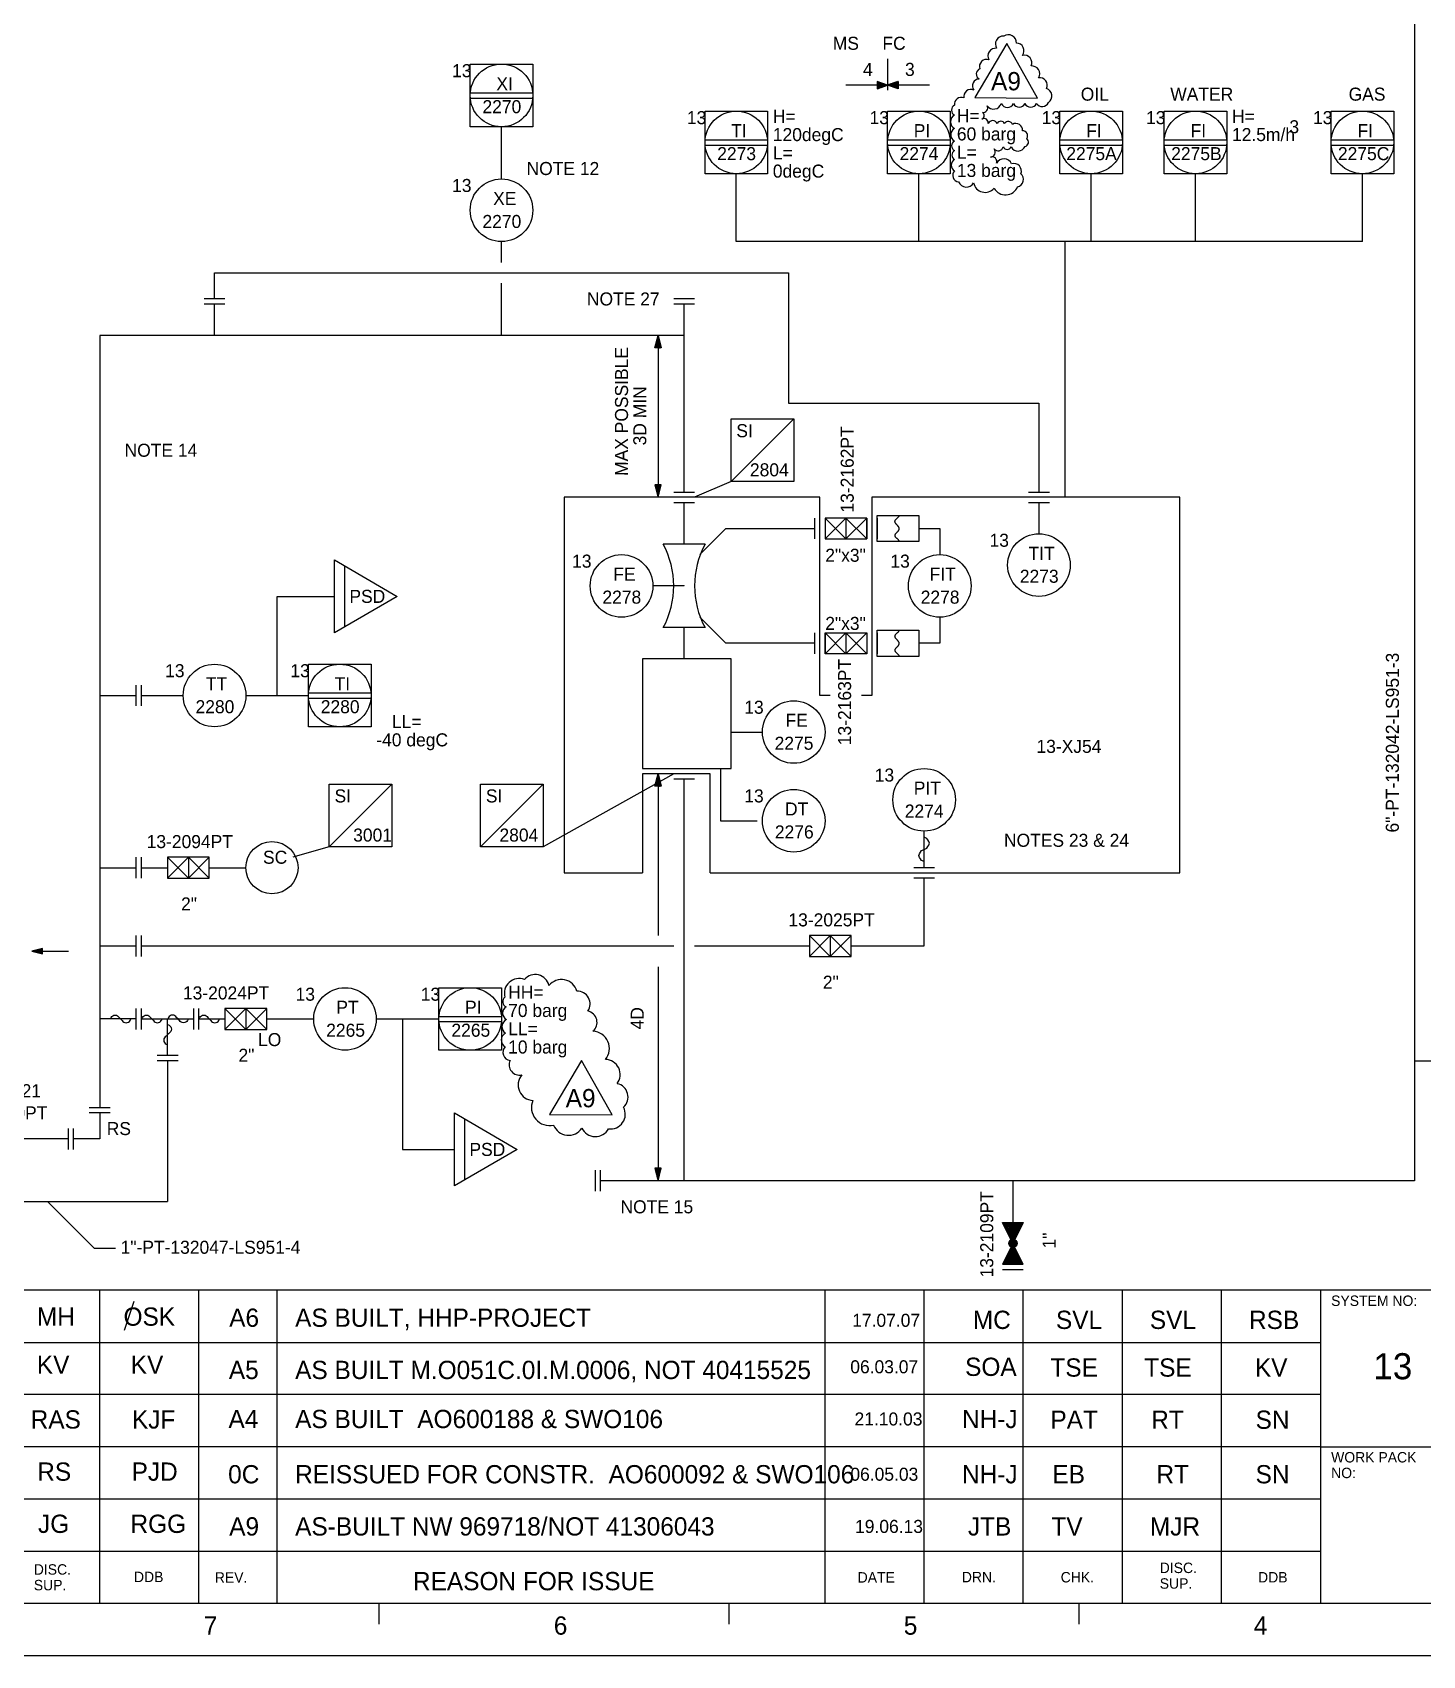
# Model space of a CAD drawing. Extents: x 0 to 840, y 0 to 594.
# Drawn here: x 361.1 to 627.5, y 0 to 311.1 of the extents above; entities that cross this region are included whole.
import ezdxf

# ---------------------------------------------------------------- set-up
doc = ezdxf.new("R2010")
doc.units = 0
for name, color, linetype in [('01-LIN-025-A', 7, 'Continuous'), ('08-LIN-050-A', 7, 'Continuous'), ('12-LIN-100-A', 7, 'Continuous'), ('18-LIN-025-SP', 7, 'Continuous'), ('35-TXT-025', 7, 'Continuous'), ('36-TXT-035', 7, 'Continuous'), ('37-TXT-050', 7, 'Continuous'), ('39-TXT-100', 7, 'Continuous'), ('40-', 7, 'Continuous'), ('43-', 7, 'Continuous'), ('45-', 7, 'Continuous'), ('50-REV-035-TRNG', 7, 'Continuous'), ('51-REV-035-CLD', 7, 'Continuous')]:
    doc.layers.add(name, color=color, linetype=linetype)

msp = doc.modelspace()

# ---------------------------------------------------------------- linework, layer by layer
at = {"layer": '01-LIN-025-A'}
for p, q in [((445, 293), (445, 305)), ((445, 305), (457, 305)), ((457, 305), (457, 293)), ((525, 306), (525, 300)), ((445, 299.5), (457, 299.5)), ((533, 301), (517, 301)), ((523, 301.68), (523.02, 301.69)), ((523, 301.63), (523.07, 301.68)), ((523, 301.58), (523.11, 301.66)), ((523, 301.53), (523.16, 301.64)), ((523, 301.48), (523.21, 301.63)), ((523, 301.43), (523.26, 301.61)), ((523, 301.38), (523.3, 301.59)), ((523, 301.33), (523.35, 301.58)), ((523, 301.28), (523.4, 301.56)), ((523, 301.23), (523.44, 301.54)), ((523, 301.19), (523.49, 301.53)), ((523, 301.13), (523.54, 301.51)), ((523, 301.09), (523.59, 301.5)), ((523, 301.04), (523.63, 301.48)), ((523, 300.99), (523.68, 301.46)), ((523, 300.94), (523.73, 301.45)), ((523, 300.89), (523.77, 301.43)), ((523, 300.84), (523.82, 301.41)), ((523, 300.79), (523.87, 301.4)), ((523, 300.74), (523.91, 301.38)), ((523, 300.69), (523.96, 301.36)), ((523, 300.64), (524.01, 301.35)), ((523, 300.59), (524.06, 301.33)), ((523, 300.54), (524.1, 301.31)), ((523, 300.49), (524.15, 301.3)), ((523, 300.44), (524.2, 301.28)), ((523, 300.39), (524.24, 301.26)), ((523, 300.34), (524.29, 301.25)), ((523.02, 300.31), (524.34, 301.23)), ((523.16, 300.36), (524.39, 301.21)), ((523.3, 300.41), (524.43, 301.2)), ((523.44, 300.46), (524.48, 301.18)), ((523.58, 300.5), (524.53, 301.17)), ((523.73, 300.55), (524.57, 301.15)), ((523.87, 300.6), (524.62, 301.13)), ((524.01, 300.65), (524.67, 301.12)), ((524.15, 300.7), (524.72, 301.1)), ((524.29, 300.75), (524.76, 301.08)), ((524.43, 300.8), (524.81, 301.07)), ((524.57, 300.85), (524.86, 301.05)), ((524.72, 300.9), (524.9, 301.03)), ((524.86, 300.95), (524.95, 301.02)), ((525.14, 300.95), (525.05, 301.02)), ((525.28, 300.9), (525.09, 301.03)), ((525.43, 300.85), (525.14, 301.05)), ((525.57, 300.8), (525.19, 301.07)), ((525.71, 300.75), (525.24, 301.08)), ((525.85, 300.7), (525.28, 301.1)), ((525.99, 300.65), (525.33, 301.12)), ((526.13, 300.6), (525.38, 301.13)), ((526.27, 300.55), (525.42, 301.15)), ((526.42, 300.5), (525.47, 301.17)), ((526.56, 300.46), (525.52, 301.18)), ((526.7, 300.41), (525.57, 301.2)), ((526.84, 300.36), (525.61, 301.21)), ((526.98, 300.31), (525.66, 301.23)), ((527, 300.34), (525.71, 301.25)), ((527, 300.39), (525.75, 301.26)), ((527, 300.44), (525.8, 301.28)), ((527, 300.49), (525.85, 301.3)), ((527, 300.54), (525.9, 301.31)), ((527, 300.59), (525.94, 301.33)), ((527, 300.64), (525.99, 301.35)), ((527, 300.69), (526.04, 301.36)), ((527, 300.74), (526.08, 301.38)), ((527, 300.79), (526.13, 301.4)), ((527, 300.84), (526.18, 301.41)), ((527, 300.89), (526.23, 301.43)), ((527, 300.94), (526.27, 301.45)), ((527, 300.99), (526.32, 301.46)), ((527, 301.04), (526.37, 301.48)), ((527, 301.09), (526.41, 301.5)), ((527, 301.13), (526.46, 301.51)), ((527, 301.19), (526.51, 301.53)), ((527, 301.23), (526.56, 301.54)), ((527, 301.28), (526.6, 301.56)), ((527, 301.33), (526.65, 301.58)), ((527, 301.38), (526.7, 301.59)), ((527, 301.43), (526.74, 301.61)), ((527, 301.48), (526.79, 301.63)), ((527, 301.53), (526.84, 301.64)), ((527, 301.58), (526.89, 301.66)), ((527, 301.63), (526.93, 301.68)), ((527, 301.68), (526.98, 301.69)), ((445, 298.5), (457, 298.5)), ((490, 284), (490, 296)), ((490, 296), (502, 296)), ((502, 296), (502, 284)), ((525, 284), (525, 296)), ((525, 296), (537, 296)), ((537, 296), (537, 284)), ((558, 284), (558, 296)), ((558, 296), (570, 296)), ((570, 296), (570, 284)), ((578, 284), (578, 296)), ((578, 296), (590, 296)), ((590, 296), (590, 284)), ((610, 284), (610, 296)), ((610, 296), (622, 296)), ((622, 296), (622, 284)), ((457, 293), (445, 293)), ((490, 290.5), (502, 290.5)), ((490, 289.5), (502, 289.5)), ((525, 290.5), (537, 290.5)), ((525, 289.5), (537, 289.5)), ((558, 290.5), (570, 290.5)), ((558, 289.5), (570, 289.5)), ((578, 290.5), (590, 290.5)), ((578, 289.5), (590, 289.5)), ((610, 290.5), (622, 290.5)), ((610, 289.5), (622, 289.5)), ((502, 284), (490, 284)), ((537, 284), (525, 284)), ((570, 284), (558, 284)), ((590, 284), (578, 284)), ((622, 284), (610, 284)), ((398, 260), (394, 260)), ((398, 259), (394, 259)), ((488, 260), (484, 260)), ((488, 259), (484, 259)), ((480.57, 251.3), (481.25, 251.98)), ((480.6, 251.41), (481.24, 252.05)), ((480.63, 251.53), (481.22, 252.12)), ((480.66, 251.64), (481.2, 252.19)), ((480.69, 251.75), (481.19, 252.25)), ((480.72, 251.87), (481.17, 252.32)), ((480.74, 251.98), (481.15, 252.39)), ((480.77, 252.1), (481.14, 252.46)), ((480.8, 252.21), (481.12, 252.53)), ((480.83, 252.32), (481.1, 252.59)), ((480.86, 252.43), (481.09, 252.66)), ((480.89, 252.55), (481.07, 252.73)), ((480.91, 252.66), (481.05, 252.8)), ((480.94, 252.77), (481.03, 252.86)), ((480.97, 252.89), (481.02, 252.93)), ((481, 253), (481, 222)), ((480.4, 250.62), (481.36, 251.57)), ((480.43, 250.74), (481.34, 251.64)), ((480.46, 250.85), (481.32, 251.71)), ((480.47, 250.6), (481.37, 251.51)), ((480.49, 250.96), (481.3, 251.78)), ((480.52, 251.07), (481.29, 251.85)), ((480.55, 251.19), (481.27, 251.91)), ((480.55, 250.6), (481.39, 251.44)), ((480.64, 250.6), (481.41, 251.37)), ((480.72, 250.6), (481.42, 251.3)), ((480.81, 250.6), (481.44, 251.23)), ((480.89, 250.6), (481.46, 251.17)), ((480.98, 250.6), (481.47, 251.1)), ((481.06, 250.6), (481.49, 251.03)), ((481.15, 250.6), (481.51, 250.96)), ((481.23, 250.6), (481.53, 250.9)), ((481.32, 250.6), (481.54, 250.83)), ((481.4, 250.6), (481.56, 250.76)), ((481.49, 250.6), (481.58, 250.69)), ((481.57, 250.6), (481.59, 250.62)), ((480.4, 224.38), (481.36, 223.43)), ((480.43, 224.26), (481.34, 223.36)), ((480.46, 224.15), (481.32, 223.29)), ((480.47, 224.4), (481.37, 223.49)), ((480.49, 224.04), (481.3, 223.22)), ((480.55, 224.4), (481.39, 223.56)), ((480.64, 224.4), (481.41, 223.63)), ((480.72, 224.4), (481.42, 223.7)), ((480.81, 224.4), (481.44, 223.77)), ((480.89, 224.4), (481.46, 223.83)), ((480.98, 224.4), (481.47, 223.9)), ((481.06, 224.4), (481.49, 223.97)), ((481.15, 224.4), (481.51, 224.04)), ((481.23, 224.4), (481.53, 224.1)), ((481.32, 224.4), (481.54, 224.17)), ((481.4, 224.4), (481.56, 224.24)), ((481.49, 224.4), (481.58, 224.31)), ((481.57, 224.4), (481.59, 224.38)), ((495, 225), (488, 222)), ((480.52, 223.93), (481.29, 223.15)), ((480.55, 223.81), (481.27, 223.09)), ((480.57, 223.7), (481.25, 223.02)), ((480.6, 223.59), (481.24, 222.95)), ((480.63, 223.47), (481.22, 222.88)), ((480.66, 223.36), (481.2, 222.81)), ((480.69, 223.25), (481.19, 222.75)), ((480.72, 223.13), (481.17, 222.68)), ((480.74, 223.02), (481.15, 222.61)), ((480.77, 222.9), (481.14, 222.54)), ((480.8, 222.79), (481.12, 222.47)), ((480.83, 222.68), (481.1, 222.41)), ((480.86, 222.57), (481.09, 222.34)), ((480.89, 222.45), (481.07, 222.27)), ((480.91, 222.34), (481.05, 222.2)), ((480.94, 222.23), (481.03, 222.14)), ((480.97, 222.11), (481.02, 222.07)), ((484, 223), (488, 223)), ((484, 221), (488, 221)), ((552, 223), (556, 223)), ((552, 221), (556, 221)), ((554, 221), (554, 215)), ((511, 218), (511, 214)), ((513, 218), (513, 214)), ((521, 218), (513, 218)), ((513, 218), (513, 214)), ((513, 214), (517, 218)), ((517, 214), (513, 218)), ((517, 218), (517, 214)), ((521, 214), (517, 218)), ((517, 218), (517, 214)), ((517, 214), (521, 218)), ((521, 218), (521, 214)), ((521, 214), (521, 218)), ((523, 218), (523, 214)), ((489, 211), (494, 216)), ((494, 216), (511, 216)), ((513, 216), (513, 216)), ((521, 216), (521, 216)), ((490, 213), (482, 213)), ((513, 214), (521, 214)), ((421, 197.2), (421, 208.8)), ((486, 205), (480, 205)), ((486, 205), (486, 205.1)), ((490, 197), (482, 197)), ((489, 199), (494, 194)), ((511, 196), (511, 192)), ((513, 196), (513, 192)), ((513, 192), (513, 196)), ((513, 196), (521, 196)), ((513, 192), (517, 196)), ((517, 192), (513, 196)), ((521, 192), (517, 196)), ((517, 196), (517, 192)), ((517, 192), (521, 196)), ((517, 196), (517, 192)), ((521, 196), (521, 192)), ((521, 196), (521, 192)), ((523, 196), (523, 192)), ((523, 196), (523, 192)), ((511, 194), (494, 194)), ((513, 194), (513, 194)), ((521, 194), (521, 194)), ((414, 178), (414, 190)), ((414, 190), (426, 190)), ((426, 190), (426, 178)), ((521, 192), (513, 192)), ((381, 182), (381, 186)), ((382, 182), (382, 186)), ((382, 184), (390, 184)), ((414, 184.5), (426, 184.5)), ((414, 183.5), (426, 183.5)), ((426, 178), (414, 178)), ((495, 177), (501, 177)), ((484, 169), (459, 155)), ((480.57, 167.3), (481.25, 167.98)), ((480.6, 167.41), (481.24, 168.05)), ((480.63, 167.53), (481.22, 168.12)), ((480.66, 167.64), (481.2, 168.19)), ((480.69, 167.75), (481.19, 168.25)), ((480.72, 167.87), (481.17, 168.32)), ((480.74, 167.98), (481.15, 168.39)), ((480.77, 168.1), (481.14, 168.46)), ((480.8, 168.21), (481.12, 168.53)), ((480.83, 168.32), (481.1, 168.59)), ((480.86, 168.43), (481.09, 168.66)), ((480.89, 168.55), (481.07, 168.73)), ((480.91, 168.66), (481.05, 168.8)), ((480.94, 168.77), (481.03, 168.86)), ((480.97, 168.89), (481.02, 168.93)), ((481, 169), (481, 138)), ((484, 170), (488, 170)), ((484, 168), (488, 168)), ((480.4, 166.62), (481.36, 167.57)), ((480.43, 166.74), (481.34, 167.64)), ((480.46, 166.85), (481.32, 167.71)), ((480.47, 166.6), (481.37, 167.51)), ((480.49, 166.96), (481.3, 167.78)), ((480.52, 167.07), (481.29, 167.85)), ((480.55, 167.19), (481.27, 167.91)), ((480.55, 166.6), (481.39, 167.44)), ((480.64, 166.6), (481.41, 167.37)), ((480.72, 166.6), (481.42, 167.3)), ((480.81, 166.6), (481.44, 167.23)), ((480.89, 166.6), (481.46, 167.17)), ((480.98, 166.6), (481.47, 167.1)), ((481.06, 166.6), (481.49, 167.03)), ((481.15, 166.6), (481.51, 166.96)), ((481.23, 166.6), (481.53, 166.9)), ((481.32, 166.6), (481.54, 166.83)), ((481.4, 166.6), (481.56, 166.76)), ((481.49, 166.6), (481.58, 166.69)), ((481.57, 166.6), (481.59, 166.62)), ((532, 151), (532, 158)), ((532.5, 156.6), (532, 156.83)), ((532.7, 156.31), (532.5, 156.6)), ((532.9, 156.02), (532.7, 156.31)), ((533, 155.67), (532.9, 156.02)), ((532.9, 155.32), (533, 155.67)), ((381, 149), (381, 153)), ((382, 149), (382, 153)), ((395, 153), (387, 153)), ((387, 153), (387, 149)), ((387, 149), (391, 153)), ((391, 149), (387, 153)), ((391, 153), (391, 149)), ((395, 149), (391, 153)), ((391, 153), (391, 149)), ((391, 149), (395, 153)), ((395, 149), (395, 153)), ((418, 155), (411, 153)), ((531, 153.33), (531.1, 153.68)), ((531.1, 152.98), (531, 153.33)), ((531.1, 153.68), (531.3, 153.97)), ((531.3, 152.69), (531.1, 152.98)), ((531.3, 153.97), (531.5, 154.27)), ((531.5, 152.4), (531.3, 152.69)), ((531.5, 154.27), (532, 154.5)), ((532, 154.5), (532.5, 154.73)), ((532.5, 154.73), (532.7, 155.03)), ((532.7, 155.03), (532.9, 155.32)), ((395, 151), (402, 151)), ((534, 151), (530, 151)), ((532, 152.17), (531.5, 152.4)), ((387, 149), (395, 149)), ((534, 149), (530, 149)), ((381, 134), (381, 138)), ((382, 134), (382, 138)), ((518, 138), (510, 138)), ((510, 138), (510, 134)), ((510, 134), (514, 138)), ((514, 134), (510, 138)), ((514, 138), (514, 134)), ((518, 134), (514, 138)), ((514, 138), (514, 134)), ((514, 134), (518, 138)), ((518, 134), (518, 138)), ((361, 135), (368, 135)), ((361.19, 135.05), (361.11, 134.97)), ((361.28, 135.07), (361.17, 134.96)), ((361.38, 135.1), (361.23, 134.94)), ((361.47, 135.12), (361.28, 134.93)), ((361.57, 135.14), (361.34, 134.91)), ((361.66, 135.17), (361.4, 134.9)), ((361.76, 135.19), (361.45, 134.89)), ((361.85, 135.21), (361.51, 134.87)), ((361.94, 135.24), (361.57, 134.86)), ((362.04, 135.26), (361.62, 134.84)), ((362.13, 135.28), (361.68, 134.83)), ((362.23, 135.31), (361.74, 134.82)), ((362.32, 135.33), (361.79, 134.8)), ((362.41, 135.35), (361.85, 134.79)), ((362.51, 135.38), (361.91, 134.77)), ((362.6, 135.4), (361.96, 134.76)), ((362.7, 135.43), (362.02, 134.75)), ((362.79, 135.45), (362.07, 134.73)), ((362.89, 135.47), (362.13, 134.72)), ((362.98, 135.5), (362.19, 134.7)), ((363, 135.44), (362.24, 134.69)), ((363, 135.37), (362.3, 134.67)), ((363, 135.3), (362.36, 134.66)), ((363, 135.23), (362.41, 134.65)), ((363, 135.16), (362.47, 134.63)), ((363, 135.09), (362.53, 134.62)), ((363, 135.02), (362.59, 134.6)), ((363, 134.95), (362.64, 134.59)), ((363, 134.88), (362.7, 134.58)), ((363, 134.81), (362.75, 134.56)), ((363, 134.74), (362.81, 134.55)), ((363, 134.67), (362.87, 134.53)), ((363, 134.6), (362.92, 134.52)), ((363, 134.53), (362.98, 134.5)), ((510, 134), (518, 134)), ((481, 132), (481, 91)), ((439, 116), (439, 128)), ((439, 128), (451, 128)), ((451, 128), (451, 116)), ((381, 120), (381, 124)), ((382, 120), (382, 124)), ((392, 120), (392, 124)), ((393, 120), (393, 124)), ((406, 124), (398, 124)), ((398, 124), (398, 120)), ((398, 120), (402, 124)), ((402, 120), (398, 124)), ((402, 124), (402, 120)), ((406, 120), (402, 124)), ((402, 124), (402, 120)), ((402, 120), (406, 124)), ((406, 120), (406, 124)), ((439, 122.5), (451, 122.5)), ((439, 121.5), (451, 121.5)), ((398, 120), (406, 120)), ((451, 116), (439, 116)), ((389, 115), (385, 115)), ((389, 114), (385, 114)), ((626, 114), (642, 114)), ((376, 105), (372, 105)), ((376, 104), (372, 104)), ((444, 91.2), (444, 102.8)), ((368, 97), (368, 101)), ((369, 97), (369, 101)), ((480.4, 93.38), (481.36, 92.43)), ((480.47, 93.4), (481.37, 92.49)), ((480.55, 93.4), (481.39, 92.56)), ((480.64, 93.4), (481.41, 92.63)), ((480.72, 93.4), (481.42, 92.7)), ((480.81, 93.4), (481.44, 92.77)), ((480.89, 93.4), (481.46, 92.83)), ((480.98, 93.4), (481.47, 92.9)), ((481.06, 93.4), (481.49, 92.97)), ((481.15, 93.4), (481.51, 93.04)), ((481.23, 93.4), (481.53, 93.1)), ((481.32, 93.4), (481.54, 93.17)), ((481.4, 93.4), (481.56, 93.24)), ((481.49, 93.4), (481.58, 93.31)), ((481.57, 93.4), (481.59, 93.38)), ((469, 89), (469, 93)), ((470, 89), (470, 93)), ((480.43, 93.26), (481.34, 92.36)), ((480.46, 93.15), (481.32, 92.29)), ((480.49, 93.04), (481.3, 92.22)), ((480.52, 92.93), (481.29, 92.15)), ((480.55, 92.81), (481.27, 92.09)), ((480.57, 92.7), (481.25, 92.02)), ((480.6, 92.59), (481.24, 91.95)), ((480.63, 92.47), (481.22, 91.88)), ((480.66, 92.36), (481.2, 91.81)), ((480.69, 92.25), (481.19, 91.75)), ((480.72, 92.13), (481.17, 91.68)), ((480.74, 92.02), (481.15, 91.61)), ((480.77, 91.9), (481.14, 91.54)), ((480.8, 91.79), (481.12, 91.47)), ((480.83, 91.68), (481.1, 91.41)), ((480.86, 91.57), (481.09, 91.34)), ((480.89, 91.45), (481.07, 91.27)), ((480.91, 91.34), (481.05, 91.2)), ((480.94, 91.23), (481.03, 91.14)), ((480.97, 91.11), (481.02, 91.07)), ((549, 79), (547, 83)), ((547, 83), (551, 83)), ((549, 79), (547.2, 82.9)), ((547.2, 82.9), (549, 82)), ((549, 79), (547.4, 82.8)), ((547.4, 82.8), (550.6, 82.8)), ((549, 79), (547.6, 82.6)), ((547.6, 82.6), (550.4, 82.6)), ((549, 79), (547.8, 82.4)), ((547.8, 82.4), (550.2, 82.4)), ((549, 79), (548, 82.2)), ((548, 82.2), (550, 82.2)), ((549, 79), (548.2, 82)), ((548.2, 82), (549.8, 82)), ((549, 79), (548.4, 81.8)), ((548.4, 81.8), (549.6, 81.8)), ((549, 79), (548.6, 81.6)), ((548.6, 81.6), (549.4, 81.6)), ((549, 79), (548.8, 81.4)), ((548.8, 81.4), (549.2, 81.4)), ((551, 83), (549, 79)), ((549, 79), (549, 83)), ((549, 82), (550.8, 82.9)), ((550.8, 82.9), (549, 79)), ((550.6, 82.8), (549, 79)), ((550.4, 82.6), (549, 79)), ((550.2, 82.4), (549, 79)), ((550, 82.2), (549, 79)), ((549.8, 82), (549, 79)), ((549.6, 81.8), (549, 79)), ((549.4, 81.6), (549, 79)), ((549.2, 81.4), (549, 79)), ((549, 79), (547, 75)), ((549, 79), (547.2, 75.1)), ((549, 79), (547.4, 75.2)), ((549, 79), (547.6, 75.4)), ((549, 79), (547.8, 75.6)), ((549, 79), (548, 75.8)), ((549, 79), (548.2, 76)), ((549, 79), (548.4, 76.2)), ((549, 79), (548.6, 76.4)), ((549, 79), (548.8, 76.6)), ((551, 75), (549, 79)), ((550.8, 75.1), (549, 79)), ((550.6, 75.2), (549, 79)), ((550.4, 75.4), (549, 79)), ((550.2, 75.6), (549, 79)), ((550, 75.8), (549, 79)), ((549.8, 76), (549, 79)), ((549.6, 76.2), (549, 79)), ((549.4, 76.4), (549, 79)), ((549.2, 76.6), (549, 79)), ((549, 79), (549, 75)), ((547, 75), (551, 75)), ((547, 75), (551, 75)), ((547.2, 75.1), (549, 76)), ((547.4, 75.2), (550.6, 75.2)), ((547.6, 75.4), (550.4, 75.4)), ((547.8, 75.6), (550.2, 75.6)), ((548, 75.8), (550, 75.8)), ((548.2, 76), (549.8, 76)), ((548.4, 76.2), (549.6, 76.2)), ((548.6, 76.4), (549.4, 76.4)), ((548.8, 76.6), (549.2, 76.6)), ((549, 76), (550.8, 75.1)), ((547, 74), (551, 74))]:
    msp.add_line(p, q, dxfattribs=at)
for points in [[(525, 301), (523, 301.7), (523, 300.3), (525, 301)], [(525, 301), (527, 301.7), (527, 300.3), (525, 301)], [(481, 253), (481.6, 250.6), (480.4, 250.6), (481, 253)], [(495, 225), (495, 237), (507, 237), (507, 225), (495, 225), (507, 237)], [(481, 222), (481.6, 224.4), (480.4, 224.4), (481, 222)], [(523, 213.5), (523, 218.5)], [(523, 218.5), (531, 218.5)], [(531, 218.5), (531, 213.5)], [(531, 216), (535, 216), (535, 211)], [(531, 213.5), (523, 213.5)], [(419, 210), (431, 203), (419, 196), (419, 210)], [(523, 191.5), (523, 196.5)], [(523, 196.5), (531, 196.5)], [(535, 199), (535, 194), (531, 194)], [(531, 196.5), (531, 191.5)], [(478, 191), (478, 170), (495, 170), (495, 191), (478, 191)], [(531, 191.5), (523, 191.5)], [(481, 169), (481.6, 166.6), (480.4, 166.6), (481, 169)], [(493, 170), (493, 160), (500, 160)], [(418, 155), (418, 167), (430, 167), (430, 155), (418, 155), (430, 167)], [(447, 155), (447, 167), (459, 167), (459, 155), (447, 155), (459, 167)], [(361, 135), (363, 134.5), (363, 135.5), (361, 135)], [(442, 104), (454, 97), (442, 90), (442, 104)], [(481, 91), (481.6, 93.4), (480.4, 93.4), (481, 91)], [(377, 78), (373, 78), (364, 87)]]:
    msp.add_lwpolyline(points, dxfattribs=at)
for centre, radius in [((451, 299), 6), ((496, 290), 6), ((531, 290), 6), ((564, 290), 6), ((584, 290), 6), ((616, 290), 6), ((451, 277), 6), ((554, 209), 6), ((474, 205), 6), ((535, 205), 6), ((396, 184), 6), ((420, 184), 6), ((507, 177), 6), ((532, 164), 6), ((507, 160), 6), ((407, 151), 5), ((421, 122), 6), ((445, 122), 6), ((549, 79), 0.8), ((549, 79), 0.7), ((549, 79), 0.6), ((549, 79), 0.5), ((549, 79), 0.4), ((549, 79), 0.3), ((549, 79), 0.2), ((549, 79), 0.1)]:
    msp.add_circle(centre, radius, dxfattribs=at)
for centre, start, end in [((467, 205), 331.9275, 28.0725), ((505, 205), 151.9275, 208.0725)]:
    msp.add_arc(centre, 17, start, end, dxfattribs=at)
for points, degree in [([(527.18, 218.5), (527.19, 218.41), (527.1, 218.07), (525.84, 217.46), (526.83, 216.75), (527.36, 215.99), (526.9, 215.26), (525.83, 214.58), (527.12, 213.95), (527.19, 213.6), (527.18, 213.5)], 4), ([(527.18, 196.5), (527.19, 196.41), (527.1, 196.07), (525.84, 195.46), (526.83, 194.75), (527.36, 193.99), (526.9, 193.26), (525.83, 192.58), (527.12, 191.95), (527.19, 191.6), (527.18, 191.5)], 4), ([(376.05, 122), (376.09, 122.1), (376.17, 122.29), (376.47, 122.62), (376.95, 122.81), (377.44, 122.62), (377.69, 122.29), (378, 122), (378.31, 121.71), (378.56, 121.38), (379.05, 121.19), (379.53, 121.38), (379.83, 121.71), (379.91, 121.9), (379.95, 122)], 3), ([(382.05, 122), (382.09, 122.1), (382.17, 122.29), (382.47, 122.62), (382.95, 122.81), (383.44, 122.62), (383.69, 122.29), (384, 122), (384.31, 121.71), (384.56, 121.38), (385.05, 121.19), (385.53, 121.38), (385.83, 121.71), (385.91, 121.9), (385.95, 122)], 3), ([(390.95, 122), (390.91, 121.9), (390.83, 121.71), (390.53, 121.38), (390.05, 121.19), (389.56, 121.38), (389.31, 121.71), (389, 122), (388.69, 122.29), (388.44, 122.62), (387.95, 122.81), (387.47, 122.62), (387.17, 122.29), (387.09, 122.1), (387.05, 122)], 3), ([(393.05, 122), (393.09, 122.1), (393.17, 122.29), (393.47, 122.62), (393.95, 122.81), (394.44, 122.62), (394.69, 122.29), (395, 122), (395.31, 121.71), (395.56, 121.38), (396.05, 121.19), (396.53, 121.38), (396.83, 121.71), (396.91, 121.9), (396.95, 122)], 3), ([(387, 120.95), (387.1, 120.91), (387.29, 120.83), (387.62, 120.53), (387.81, 120.05), (387.62, 119.56), (387.29, 119.31), (387, 119), (386.71, 118.69), (386.38, 118.44), (386.19, 117.95), (386.38, 117.47), (386.71, 117.17), (386.9, 117.09), (387, 117.05)], 3)]:
    msp.add_open_spline(points, degree=degree, dxfattribs=at)
at = {"layer": '08-LIN-050-A'}
for p, q in [((396, 253), (396, 259)), ((374, 184), (381, 184)), ((374, 151), (381, 151)), ((382, 151), (387, 151)), ((374, 136), (381, 136)), ((549, 91), (549, 83))]:
    msp.add_line(p, q, dxfattribs=at)
for points in [[(396, 265), (506, 265), (506, 240), (554, 240), (554, 223)], [(396, 260), (396, 265)]]:
    msp.add_lwpolyline(points, dxfattribs=at)
at = {"layer": '12-LIN-100-A'}
for p, q in [((626, 398), (626, 114)), ((486, 253), (486, 259)), ((486, 253), (396, 253)), ((486, 223), (486, 253)), ((486, 213), (486, 221)), ((486, 191), (486, 197)), ((374, 184), (374, 151)), ((486, 170), (486, 170)), ((486, 91), (486, 168)), ((374, 151), (374, 136)), ((374, 136), (374, 122)), ((374, 122), (374, 105)), ((368, 99), (358, 99)), ((486, 91), (470, 91)), ((549, 91), (486, 91))]:
    msp.add_line(p, q, dxfattribs=at)
for points in [[(396, 253), (374, 253), (374, 184)], [(626, 114), (626, 91), (549, 91)], [(374, 104), (374, 99), (369, 99)]]:
    msp.add_lwpolyline(points, dxfattribs=at)
at = {"layer": '18-LIN-025-SP'}
for p, q in [((451, 283), (451, 293)), ((496, 271), (496, 284)), ((531, 271), (531, 284)), ((564, 271), (564, 284)), ((584, 271), (584, 284)), ((616, 271), (616, 284)), ((451, 267), (451, 271)), ((616, 271), (496, 271)), ((559, 222), (559, 271)), ((451, 253), (451, 263)), ((402, 184), (414, 184)), ((463, 150), (478, 150)), ((382, 136), (484, 136)), ((488, 136), (510, 136)), ((381, 122), (374, 122)), ((382, 122), (392, 122)), ((387, 115), (387, 122)), ((393, 122), (398, 122)), ((406, 122), (415, 122)), ((427, 122), (439, 122)), ((387, 114), (387, 87)), ((332, 87), (387, 87)), ((378.74, 62.34), (380.59, 67.91))]:
    msp.add_line(p, q, dxfattribs=at)
for points in [[(514, 184), (512, 184), (512, 222), (463, 222), (463, 150)], [(491, 150), (581, 150), (581, 222), (522, 222), (522, 184), (520, 184)], [(408, 184), (408, 203), (419, 203)], [(491, 150), (491, 169), (478, 169), (478, 150)], [(518, 136), (532, 136), (532, 149)], [(432, 122), (432, 97), (442, 97)]]:
    msp.add_lwpolyline(points, dxfattribs=at)
at = {"layer": '43-'}
msp.add_line((25, 60), (608, 60), dxfattribs=at)
msp.add_lwpolyline([(0, 594), (0, 0), (840, 0), (840, 594)], close=True, dxfattribs=at)
for points in [[(374, 10), (374, 70)], [(408, 10), (408, 70)], [(513, 10), (513, 70)], [(532, 10), (532, 70)], [(551, 10), (551, 70)], [(570, 10), (570, 70)], [(589, 10), (589, 70)], [(608, 50), (25, 50)], [(608, 40), (25, 40)], [(608, 30), (25, 30)], [(427.48, 10), (427.48, 6)], [(494.56, 10), (494.56, 6)], [(561.64, 10), (561.64, 6)]]:
    msp.add_lwpolyline(points, dxfattribs=at)
at = {"layer": '45-'}
for p, q in [((830, 70), (25, 70)), ((25, 20), (608, 20))]:
    msp.add_line(p, q, dxfattribs=at)
msp.add_lwpolyline([(25, 585), (830, 585), (830, 10), (25, 10)], close=True, dxfattribs=at)
for points in [[(393, 10), (393, 70)], [(608, 10), (608, 70)], [(608, 40), (712, 40)]]:
    msp.add_lwpolyline(points, dxfattribs=at)
at = {"layer": '50-REV-035-TRNG'}
for points in [[(547.83, 308.96), (541.73, 298.62), (553.73, 298.51)], [(466.32, 114.04), (460.22, 103.71), (472.21, 103.6)]]:
    msp.add_lwpolyline(points, close=True, dxfattribs=at)
at = {"layer": '51-REV-035-CLD'}
for centre, radius, start, end in [((545.7, 306.56), 1.49, 82.7566, 209.5075), ((547.16, 308.87), 1.51, 86.4745, 213.2254), ((548.13, 309.09), 1.56, 357.434, 124.1849), ((549.68, 307.56), 1.46, 323.1804, 89.9313), ((543.96, 304.54), 1.36, 71.1104, 197.8613), ((551.17, 305.26), 1.46, 335.7072, 102.4581), ((542.56, 300.84), 1.31, 91.1038, 217.8547), ((543.09, 303.11), 1.1, 112.9346, 239.6855), ((552.64, 303.16), 1.5, 328.6196, 95.3705), ((554.17, 300.99), 1.41, 333.4834, 100.2343), ((539.08, 297.37), 1.27, 64.3013, 191.0522), ((540.96, 298.8), 1.36, 65.2956, 192.0465), ((554.95, 298.92), 1.52, 304.6571, 71.408), ((538.3, 296.18), 1.06, 116.6246, 243.3754), ((542.8, 295.14), 0.727, 292.4413, 59.1922), ((543.31, 296.63), 0.874, 260.6934, 27.4442), ((545.33, 297.91), 1.52, 215.3235, 342.0744), ((547.95, 298.03), 1.31, 206.6246, 333.3754), ((550.22, 298), 1.24, 206.6246, 333.3754), ((552.43, 298), 1.24, 206.6246, 333.3754), ((554.62, 298.13), 1.28, 212.1797, 338.9306), ((538.47, 293.95), 1.43, 116.6246, 243.3754), ((538.43, 291.47), 1.34, 116.6246, 243.3754), ((543.47, 293.76), 0.814, 352.2335, 118.9844), ((545.14, 293.2), 0.973, 25.5825, 152.3334), ((546.71, 293.27), 0.778, 26.6246, 153.3754), ((548.13, 293.16), 0.853, 20.6753, 147.4262), ((549.58, 292.36), 1.28, 354.0216, 120.7724), ((538.29, 289.35), 1.03, 116.6246, 243.3754), ((550.89, 291.28), 0.95, 325.5658, 92.3167), ((551.12, 290.07), 0.871, 283.7222, 50.473), ((538.37, 285.65), 1.2, 116.6246, 243.3754), ((538.26, 287.58), 0.955, 116.6246, 243.3754), ((544.69, 288.15), 0.956, 272.0725, 38.8234), ((545, 286.31), 0.931, 340.5219, 107.2728), ((546.18, 289.36), 0.969, 219.1893, 345.9402), ((547.3, 285.23), 1.62, 24.8812, 151.632), ((547.9, 289.52), 0.866, 206.6246, 333.3754), ((549.98, 289.84), 1.49, 208.6708, 335.4217), ((538.75, 283.69), 1.28, 136.0574, 262.8083), ((549.18, 284.5), 1.46, 339.4095, 106.1604), ((549.6, 282.91), 1.44, 282.2098, 48.9607), ((540.07, 283.05), 1.61, 202.8508, 329.6016), ((543.69, 282.7), 2.27, 191.9208, 318.6717), ((547.58, 282.48), 2.53, 210.4553, 337.2062), ((454.38, 126.93), 2.83, 69.0605, 195.8114), ((457.45, 127.81), 2.71, 12.7661, 139.517), ((462.49, 126.52), 3.05, 15.0434, 141.7943), ((452.24, 125.32), 1.02, 124.7504, 251.5013), ((465.55, 124.88), 2.44, 325.8309, 92.5817), ((452.55, 120.54), 1.48, 112.4419, 239.1927), ((452.56, 123.15), 1.37, 118.1312, 244.8821), ((467.08, 121.34), 2.23, 310.6537, 77.4045), ((452.4, 117.96), 1.44, 115.1932, 241.9441), ((468.36, 116.35), 3.31, 320.3857, 87.1366), ((452.84, 115.59), 1.56, 135.4684, 262.2193), ((454.45, 113.23), 2, 155.7537, 282.5045), ((470.87, 111.36), 2.88, 322.5375, 89.2884), ((457.17, 109.36), 2.98, 140.0844, 266.8353), ((472.65, 107.04), 2.61, 311.8027, 78.5536), ((460.18, 105.03), 3.45, 156.9513, 283.7022), ((471.91, 103.76), 2.82, 261.5268, 28.2777), ((463.84, 102.74), 3.04, 200.5058, 327.2567), ((468.98, 102.31), 2.85, 205.1736, 331.9245)]:
    msp.add_arc(centre, radius, start, end, dxfattribs=at)

# ---------------------------------------------------------------- texts
at = {"layer": '35-TXT-025'}
for s, p in [('MS', (514.49, 307.75)), ('FC', (524, 307.75)), ('13', (441.53, 302.5)), ('4', (520.28, 302.75)), ('3', (528.33, 302.75)), ('XI', (450.01, 300)), ('OIL', (562.01, 298)), ('WATER', (579.17, 298)), ('GAS', (613.35, 298)), ('2270', (447.35, 295.6)), ('13', (486.53, 293.5)), ('H=', (503, 293.75)), ('13', (521.53, 293.5)), ('H=', (538.27, 293.88)), ('13', (554.53, 293.5)), ('13', (574.53, 293.5)), ('H=', (591, 293.75)), ('13', (606.53, 293.5)), ('TI', (495.01, 291)), ('120degC', (503, 290.25)), ('PI', (530.01, 291)), ('60 barg', (538.27, 290.38)), ('FI', (563.06, 291)), ('FI', (583.06, 291)), ('12.5m/h', (591, 290.25)), ('3', (602, 291.75)), ('FI', (615.06, 291)), ('L=', (538.27, 286.88)), ('NOTE 12', (455.8, 283.75)), ('2273', (492.34, 286.6)), ('L=', (503, 286.75)), ('2274', (527.29, 286.6)), ('2275A', (559.24, 286.6)), ('2275B', (579.35, 286.6)), ('2275C', (611.3, 286.6)), ('0degC', (503, 283.25)), ('13 barg', (538.27, 283.38)), ('13', (441.53, 280.5)), ('XE', (449.39, 278)), ('2270', (447.35, 273.6)), ('NOTE 27', (467.37, 258.75)), ('SI', (496, 233.5)), ('NOTE 14', (378.76, 229.75)), ('2804', (498.61, 226)), ('13', (544.53, 212.5)), ('2"x3"', (513.05, 209.63)), ('TIT', (552.01, 210)), ('13', (464.53, 208.5)), ('FE', (472.43, 206)), ('13', (525.53, 208.5)), ('FIT', (533.06, 206)), ('2273', (550.34, 205.6)), ('PSD', (421.85, 201.75)), ('2278', (470.34, 201.6)), ('2278', (531.34, 201.6)), ('2"x3"', (513.05, 196.57)), ('13', (386.53, 187.5)), ('13', (410.53, 187.5)), ('TT', (394.34, 185)), ('TI', (419.01, 185)), ('2280', (392.36, 180.6)), ('2280', (416.36, 180.6)), ('13', (497.53, 180.5)), ('FE', (505.43, 178)), ('LL=', (430, 177.75)), ('-40 degC', (427, 174.25)), ('2275', (503.34, 173.6)), ('13-XJ54', (553.53, 173)), ('13', (522.53, 167.5)), ('SI', (419, 163.5)), ('SI', (448, 163.5)), ('13', (497.53, 163.5)), ('PIT', (530.01, 165)), ('DT', (505.34, 161)), ('2274', (528.29, 160.6)), ('2276', (503.39, 156.6)), ('13-2094PT', (382.99, 154.75)), ('3001', (422.57, 156)), ('2804', (450.61, 156)), ('NOTES 23 & 24', (547.3, 155)), ('SC', (405.29, 151.75)), ('2"', (389.59, 142.8)), ('13-2025PT', (505.99, 139.75)), ('13-2024PT', (389.94, 125.75)), ('13', (411.53, 125.5)), ('13', (435.53, 125.5)), ('HH=', (452.27, 125.88)), ('2"', (512.59, 127.8)), ('PT', (419.34, 123)), ('PI', (444.01, 123)), ('70 barg', (452.27, 122.38)), ('LL=', (452.27, 118.88)), ('LO', (404.34, 116.8)), ('2265', (417.4, 118.6)), ('2265', (441.4, 118.6)), ('2"', (400.59, 113.8)), ('10 barg', (452.27, 115.38)), ('NOTE 21', (348.81, 107)), ('13-2010PT', (347.42, 102.75)), ('RS', (375.34, 99.75)), ('PSD', (444.85, 95.75)), ('NOTE 15', (473.8, 84.75)), ('1"-PT-132047-LS951-4', (378, 77)), ('17.07.07', (518.21, 63)), ('06.03.07', (517.84, 54.09)), ('21.10.03', (518.66, 44.09)), ('06.05.03', (517.86, 33.5)), ('19.06.13', (518.76, 23.5))]:
    msp.add_text(s, height=2.5, dxfattribs=at).set_placement(p)
for s, rotation, p in [('MAX POSSIBLE', 89.9544, (475.24, 226.08)), ('3D MIN', 89.9544, (478.75, 231.93)), ('13-2162PT', 90, (518.5, 219.05)), ('13-2163PT', 90, (518, 174.47)), ('6"-PT-132042-LS951-3', 89.9544, (622.97, 157.74)), ('4D', 89.9544, (478.25, 120)), ('13-2109PT', 89.9544, (545.24, 72.46)), ('1"', 89.9544, (557.2, 78.01))]:
    msp.add_text(s, height=2.5, rotation=rotation, dxfattribs=at).set_placement(p)
at = {"layer": '36-TXT-035'}
for s, p in [('MH', (361.95, 63.21)), ('OSK', (378.56, 63.21)), ('A6', (398.81, 63)), ('AS BUILT, HHP-PROJECT', (411.45, 63)), ('MC', (541.33, 62.59)), ('SVL', (557.26, 62.59)), ('SVL', (575.26, 62.59)), ('RSB', (594.26, 62.59)), ('KV', (361.95, 54)), ('KV', (379.95, 54)), ('A5', (398.74, 52.99)), ('AS BUILT M.O051C.0I.M.0006, NOT 40415525', (411.45, 52.99)), ('SOA', (539.85, 53.59)), ('TSE', (556.2, 53.45)), ('TSE', (574.18, 53.45)), ('KV', (595.39, 53.45)), ('RAS', (360.76, 43.5)), ('KJF', (380.17, 43.5)), ('A4', (398.67, 43.59)), ('AS BUILT  AO600188 & SWO106', (411.45, 43.59)), ('NH-J', (539.25, 43.59)), ('PAT', (556.2, 43.45)), ('RT', (575.52, 43.45)), ('SN', (595.52, 43.45)), ('RS', (362.02, 33.5)), ('PJD', (380.1, 33.5)), ('0C', (398.61, 33)), ('REISSUED FOR CONSTR.  AO600092 & SWO106', (411.45, 33)), ('NH-J', (539.25, 33)), ('EB', (556.58, 33)), ('RT', (576.52, 33)), ('SN', (595.52, 33)), ('JG', (362.17, 23.5)), ('RGG', (379.89, 23.5)), ('A9', (398.81, 23)), ('AS-BUILT NW 969718/NOT 41306043', (411.45, 23)), ('JTB', (540.39, 23)), ('TV', (556.39, 23)), ('MJR', (575.26, 23))]:
    msp.add_text(s, height=3.5, dxfattribs=at).set_placement(p)
at = {"layer": '37-TXT-050'}
msp.add_text('13', height=5, dxfattribs=at).set_placement((618.11, 52.95))
at = {"layer": '39-TXT-100'}
for s, p in [('SYSTEM NO:', (610, 67)), ('WORK PACK', (610, 37)), ('NO:', (610, 34)), ('DISC.', (361.36, 15.5)), ('DDB', (380.56, 14.07)), ('REV.', (396.05, 13.96)), ('DATE', (519.26, 13.98)), ('DRN.', (539.22, 14.04)), ('CHK.', (558.17, 14.01)), ('DISC.', (577.15, 15.81)), ('DDB', (596, 14)), ('SUP.', (361.36, 12.5)), ('SUP.', (577.15, 12.81))]:
    msp.add_text(s, height=2, dxfattribs=at).set_placement(p)
at = {"layer": '40-'}
for s, p in [('REASON FOR ISSUE', (434.03, 12.51)), ('7', (393.94, 4)), ('6', (461.02, 4)), ('5', (528.1, 4)), ('4', (595.18, 4))]:
    msp.add_text(s, height=3.5, dxfattribs=at).set_placement(p)
at = {"layer": '50-REV-035-TRNG'}
for p in [(544.82, 299.99), (463.3, 105.08)]:
    msp.add_text('A9', height=3.5, dxfattribs=at).set_placement(p)

doc.saveas('drawing.dxf')
